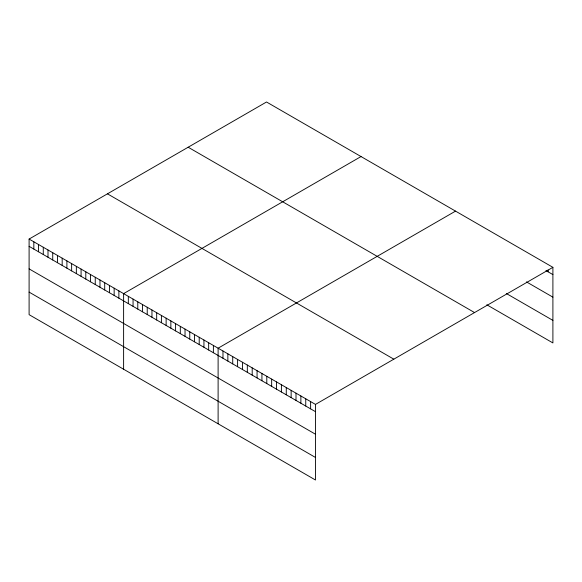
<?xml version="1.0" encoding="UTF-8"?>
<svg xmlns="http://www.w3.org/2000/svg" width="582" height="582" viewBox="0 0 582 582"><rect width="100%" height="100%" fill="white"/><g stroke="black" fill="none" stroke-linecap="round" stroke-linejoin="round"><path stroke-width="0.87" d="M29.1 239.064L315.48 404.41L315.48 480.005L29.1 314.666L29.1 239.064L266.52 101.995L552.9 267.334L552.9 342.936L486.828 304.786M361.022 156.558L123.61 293.626L123.61 369.228M455.531 211.12L218.112 348.189L218.112 423.791M315.48 404.41L552.9 267.334M545.945 270.579L552.9 274.595M526.47 281.892L552.9 297.147M506.304 293.481L552.9 320.384M188.168 147.224L474.556 312.57M107.444 193.828L393.832 359.174M29.1 246.332L315.48 411.67M29.1 268.877L315.48 434.223M29.1 292.113L315.48 457.452M548.033 269.968L548.033 271.787M310.613 401.595L310.613 408.862M305.746 398.786L305.746 406.047M300.879 395.971L300.879 403.239M296.005 393.163L296.005 400.423M291.138 390.355L291.138 397.615M286.271 387.539L286.271 394.807M281.404 384.731L281.404 391.992M276.537 381.923L276.537 389.183M271.663 379.108L271.663 386.375M266.796 376.299L266.796 383.56M261.929 373.484L261.929 380.752M257.062 370.676L257.062 377.944M252.195 367.868L252.195 375.128M247.321 365.052L247.321 372.32M242.454 362.244L242.454 369.505M237.587 359.436L237.587 366.696M232.72 356.62L232.72 363.888M227.853 353.812L227.853 361.073M222.979 351.004L222.979 358.265M213.39 345.461L213.39 352.728M208.662 342.733L208.662 350M203.94 340.004L203.94 347.272M199.211 337.276L199.211 344.544M194.483 334.548L194.483 341.816M189.761 331.82L189.761 339.088M185.032 329.092L185.032 336.36M180.311 326.364L180.311 333.632M175.582 323.636L175.582 330.903M170.861 320.908L170.861 328.175M166.132 318.179L166.132 325.447M161.41 315.451L161.41 322.719M156.682 312.723L156.682 319.991M151.96 309.995L151.96 317.263M147.231 307.267L147.231 314.535M142.51 304.539L142.51 311.807M137.781 301.811L137.781 309.078M133.06 299.083L133.06 306.35M128.331 296.354L128.331 303.622M118.881 290.898L118.881 298.166M114.152 288.17L114.152 295.438M109.431 285.442L109.431 292.71M104.702 282.714L104.702 289.982M99.98 279.986L99.98 287.253M95.252 277.258L95.252 284.525M90.53 274.529L90.53 281.797M85.801 271.801L85.801 279.069M81.08 269.073L81.08 276.341M76.351 266.345L76.351 273.613M71.63 263.617L71.63 270.885M66.901 260.889L66.901 268.157M62.179 258.161L62.179 265.428M57.451 255.433L57.451 262.7M52.729 252.704L52.729 259.972M48 249.976L48 257.244M43.279 247.248L43.279 254.516M38.55 244.52L38.55 251.788M33.829 241.792L33.829 249.06"/></g></svg>
